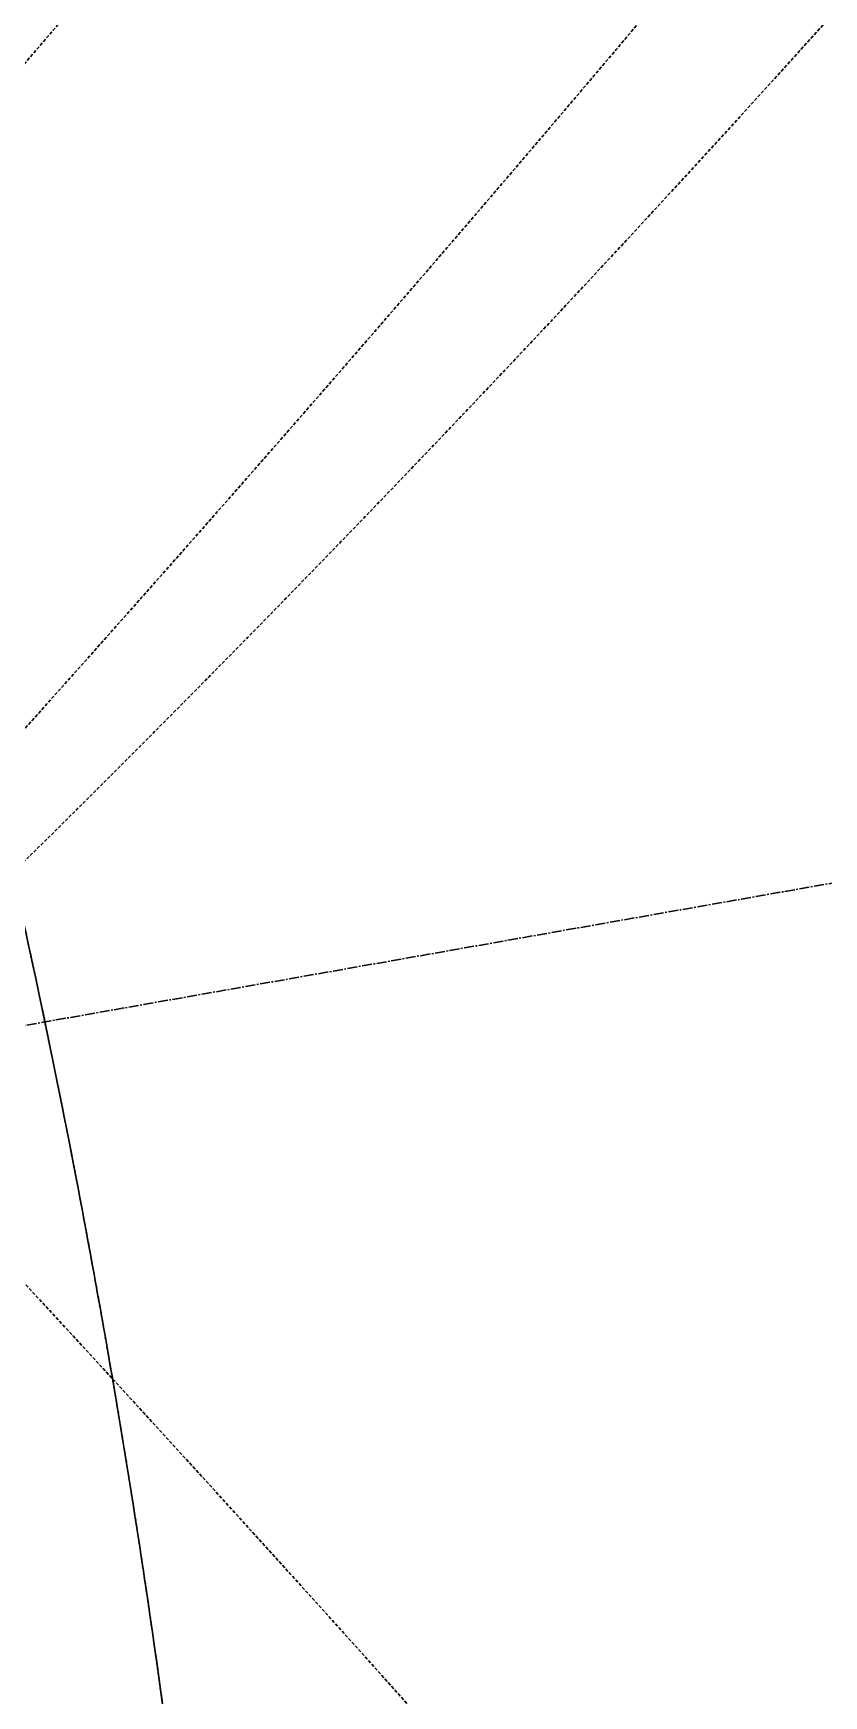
# Model space of a CAD drawing. Header units: millimetres. Extents: x 26027 to 581921, y 7230 to 233891.
# Drawn here: x 455259 to 455559, y 144951 to 145582 of the extents above; entities that cross this region are included whole.
import ezdxf

# ---------------------------------------------------------------- set-up
doc = ezdxf.new("R2010")
doc.units = ezdxf.units.MM
doc.header["$LTSCALE"] = 5
doc.linetypes.add('AXES2', pattern=[1.125, 0.75, -0.125, 0.125, -0.125])
doc.linetypes.add('CACHE', pattern=[0.375, 0.25, -0.125])
for name, color, linetype, lineweight in [('GE-EQUIPMENT', 140, 'Continuous', 30), ('GE-EQUIPMENT_INSERTION', 140, 'Continuous', 30), ('GE-EQUIPMENT_OUTLINE', 131, 'CACHE', 30), ('GE-MAIN_AXIS', 83, 'AXES2', 30), ('GE-MM-SCATTER_LINES', 222, 'CACHE', 30)]:
    doc.layers.add(name, color=color, linetype=linetype, lineweight=lineweight)

# ---------------------------------------------------------------- blocks, each defined once
blk = doc.blocks.new('GE-EUR02909')
at = {"layer": 'GE-MAIN_AXIS'}
blk.add_line((1383.9, 0), (-1383.9, 0), dxfattribs=at)
blk = doc.blocks.new('GE-EUR02460')
at = {"layer": 'GE-EQUIPMENT'}
for points, knots in [([(-1021.14, 118.13), (-1021.14, 151.47), (-1020.7, 184.81), (-1018.15, 279.54), (-1015.18, 340.96), (-1009.62, 402.13)], [0, 0, 0, 0, 10.000895, 10.000895, 28.428681, 28.428681, 28.428681, 28.428681]), ([(-1009.62, -165.87), (-1012.64, -132.66), (-1014.9, -99.39), (-1019.07, -18.44), (-1020.43, 29.28), (-1021.07, 90.71), (-1021.14, 104.42), (-1021.14, 118.13)], [0.000084, 0.000084, 0.000084, 0.000084, 10.002126, 10.002126, 24.317576, 24.317576, 28.430964, 28.430964, 28.430964, 28.430964])]:
    blk.add_open_spline(points, degree=3, knots=knots, dxfattribs=at)
at = {"layer": 'GE-EQUIPMENT_OUTLINE'}
for points, knots in [([(-1021.14, 118.13), (-1021.14, 151.47), (-1020.7, 184.81), (-1018.15, 279.54), (-1015.18, 340.96), (-1009.62, 402.13)], [0, 0, 0, 0, 10.000895, 10.000895, 28.428681, 28.428681, 28.428681, 28.428681]), ([(-1009.62, -165.87), (-1012.64, -132.66), (-1014.9, -99.39), (-1019.07, -18.44), (-1020.43, 29.28), (-1021.07, 90.71), (-1021.14, 104.42), (-1021.14, 118.13)], [0.000084, 0.000084, 0.000084, 0.000084, 10.002126, 10.002126, 24.317576, 24.317576, 28.430964, 28.430964, 28.430964, 28.430964])]:
    blk.add_open_spline(points, degree=3, knots=knots, dxfattribs=at)
at = {"layer": 'GE-MM-SCATTER_LINES'}
for points in [[(-2657.84, -1614.18, -0.03216), (-1967.82, -837.68, -0.045456), (-931.79, 0, -0.017391), (-1419.64, 803.5, -0.062199), (-1906.08, 1991.62, -0.077787)], [(-1466.76, 1888.64, 0.088425), (-1436.17, 1557.85, 0.041082), (-1231.51, 956.98, 0.040906), (-971.9, 450.32, 0.047008), (-626.75, 0, -0.002807), (-759.6, -108.25, 0.012361), (-1413.75, -644.22, 0.041749), (-1766.37, -1026.9, 0.085647), (-1925.71, -1345.48, 0.077165), (-1943.37, -1646.54, 0.130435)], [(-697.67, -1659.95, -0.095966), (-1219.04, -1448.61, -0.079904), (-1405.36, -1279.06, -0.183233), (-1481.68, -1091.7, -0.148539), (-1442.15, -872.37, -0.09937), (-1219.29, -618.84, -0.031823), (-892.67, -393.76, 0.002438), (-589.01, -183.01, 0.049751), (-386.94, 0, -0.117779), (-755.14, 569.2, -0.039275), (-939.21, 1115.68, -0.08037), (-980.06, 1454.55, -0.169962), (-883.43, 1681.18, -0.13336)], [(887.35, 0, -0.018319), (1569.09, -559.34, -0.025066), (2044, -1012.77, -0.032472), (2545.06, -1597.23, -0.070239), (2870.74, -2176.73, -0.121658), (2917.16, -2556.39, -0.150558), (2802.23, -2792.61, -0.136905), (2240.21, -3048.25, -0.042121), (1093.99, -3155.94, -0.012265), (-0.07, -3172.29, -0.012265), (-1094.13, -3155.94, -0.042121), (-2240.35, -3048.25, -0.136905), (-2802.37, -2792.61, -0.150558), (-2917.3, -2556.39, -0.121658), (-2870.88, -2176.73, -0.070239), (-2545.2, -1597.23, -0.032472), (-2044.14, -1012.77, -0.025066), (-1569.23, -559.34, -0.018319), (-887.49, 0)]]:
    blk.add_lwpolyline(points, format="xyb", dxfattribs=at)

msp = doc.modelspace()

# ---------------------------------------------------------------- block references
at = {"layer": 'GE-EQUIPMENT_INSERTION', "rotation": 189.9999999999998}
msp.add_blockref('GE-EUR02909', (454259.3, 145029.81), dxfattribs=at)

# ---------------------------------------------------------------- next in the draw order: block references
msp.add_blockref('GE-EUR02460', (454259.3, 145029.81), dxfattribs=at)

doc.saveas('drawing.dxf')
